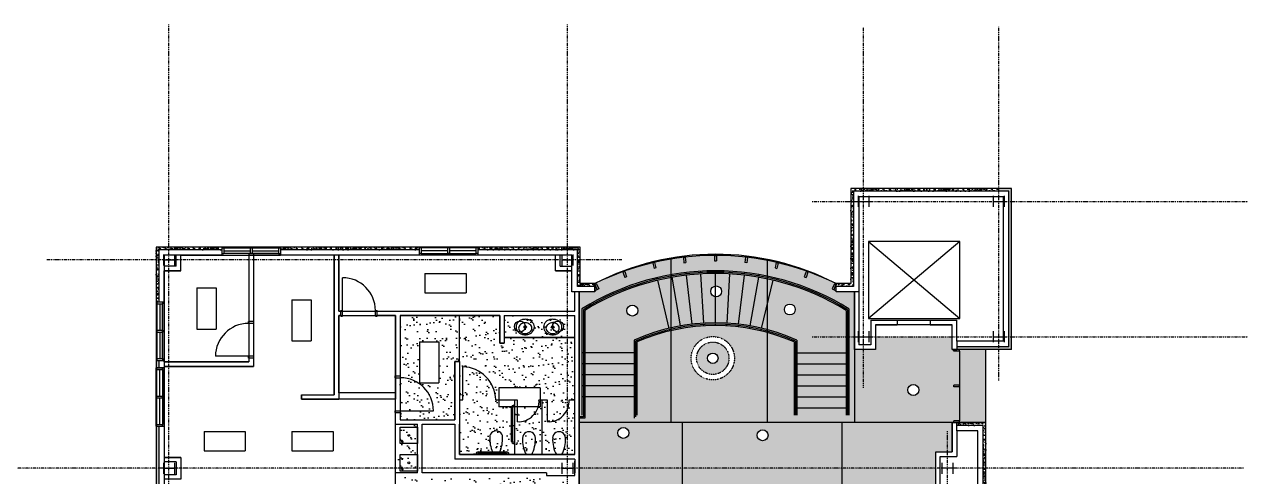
# Model space of a CAD drawing. Header units: inches. Extents: x -37 to 8263, y -3768 to 3636.
# Drawn here: x 5103 to 6442, y -1965 to -1470 of the extents above; entities that cross this region are included whole.
import ezdxf

# ---------------------------------------------------------------- set-up
doc = ezdxf.new("R2010")
doc.units = ezdxf.units.IN
doc.header["$MEASUREMENT"] = 0
doc.linetypes.add('D0-5', pattern=[0.039062, 0.015625, -0.023438])
doc.linetypes.add('DASHDOTX2', pattern=[2, 1, -0.5, 0, -0.5])
for name, color, linetype in [('CEILING', 1, 'Continuous'), ('DOORS', 2, 'Continuous'), ('ELECTRICAL', 5, 'Continuous'), ('FIXTURES', 2, 'Continuous'), ('MECHANICAL', 5, 'Continuous'), ('PLUMBING', 2, 'Continuous'), ('poche', 1, 'Continuous'), ('STAIRS', 2, 'Continuous'), ('STRUCTURE', 1, 'DASHDOTX2'), ('WALLS', 4, 'Continuous'), ('WINDOWS', 2, 'Continuous')]:
    doc.layers.add(name, color=color, linetype=linetype)
pattern_1 = [(37.5, (3176.1406, -2886.3455), (-0.1259867, 3.8536475), [0, -3.04, 0, -3.4, 0, -3.25]), (7.5, (3176.1406, -2886.3455), (3.5395534, 5.644292), [0, -1.64, 0, -2.74, 0, -1.05]), (327.5, (3173.6806, -2886.3455), (6.2282837, 0.011318), [0, -1, 0, -3.6, 0, -4.7]), (317.5, (3173.6806, -2886.3455), (6.012253, 1.755351), [0, -0.5, 0, -2.36, 0, -2.7])]

# ---------------------------------------------------------------- blocks, each defined once
blk = doc.blocks.new('12in CAN')
at = {"layer": 'ELECTRICAL', "linetype": 'Continuous'}
blk.add_circle((0, 0), 6, dxfattribs=at)
blk = doc.blocks.new("4' FLOURO")
at = {"layer": 'ELECTRICAL', "linetype": 'Continuous'}
for p, q in [((1.5, -1.5), (46.5, -1.5)), ((1.5, -1.5), (1.5, -22.5)), ((46.5, -1.5), (46.5, -22.5)), ((1.5, -22.5), (46.5, -22.5))]:
    blk.add_line(p, q, dxfattribs=at)

msp = doc.modelspace()

# ---------------------------------------------------------------- hatches: boundary and pattern name
at = {"layer": 'CEILING'}
h = msp.add_hatch(dxfattribs=at)
h.set_pattern_fill('AR-SAND', color=1, scale=8, style=0)
h.paths.add_polyline_path([(5810.8, -1727, 0.073844), (5727.4, -1753.8), (5727.4, -1762.8), (5710.4, -1762.8), (5710.4, -1905.8), (5810.8, -1905.8)])
h.paths.add_polyline_path([(5762.5, -1783.3, -1), (5774.5, -1783.3, -1)], flags=16)
h.paths.add_polyline_path([(5916.2, -1728.4, 0.089088), (5810.8, -1727), (5810.8, -1905.8), (5916.2, -1905.8)])
h.paths.add_polyline_path([(5832.8, -1835.4, -1), (5880.2, -1835.4, -1)], flags=16)
h.paths.add_polyline_path([(5838.8, -1835.4, -1), (5874.2, -1835.4, -1)], flags=0)
h.paths.add_polyline_path([(5850.8, -1835.4, -1), (5862.2, -1835.4, -1)], flags=0)
h.paths.add_polyline_path([(5854.2, -1762.3, -1), (5866.2, -1762.3, -1)], flags=16)
h.paths.add_polyline_path([(6011.4, -1905.8), (6011.4, -1825.8), (6011.4, -1762.8), (5991.4, -1762.8), (5991.4, -1753.8, 0.066841), (5916.2, -1728.4), (5916.2, -1905.8)])
h.paths.add_polyline_path([(5934.8, -1782.1, -1), (5946.8, -1782.1, -1)], flags=16)
h.paths.add_polyline_path([(6011.4, -1905.8), (6118.4, -1905.8), (6155.4, -1905.8), (6155.4, -1825.8), (6118.4, -1825.8), (6118.4, -1811.8), (6034.4, -1811.8), (6034.4, -1825.8), (6011.4, -1825.8)])
h.paths.add_polyline_path([(6081.9, -1870.1, -1), (6069.9, -1870.1, -1)], flags=16)
h.paths.add_polyline_path([(6100.4, -1955.8), (6100.4, -1937.8), (6118.4, -1937.8), (6118.4, -1905.8), (5998.2, -1905.8), (5998.2, -1955.8)])
h.paths.add_polyline_path([(5998.2, -2042), (6045.7, -2042, -0.062897), (6066.9, -1993.8), (6100.4, -1993.8), (6100.4, -1955.8), (5998.2, -1955.8)])
h.paths.add_polyline_path([(5998.2, -1955.8), (5823.3, -1955.8), (5823.3, -2042), (5882.3, -2042), (5998.2, -2042)])
h.paths.add_polyline_path([(5934.6, -2005.7, -1), (5887.1, -2005.7, -1)], flags=16)
h.paths.add_polyline_path([(5928.6, -2005.7, -1), (5893.1, -2005.7, -1)], flags=0)
h.paths.add_polyline_path([(5905.1, -2005.7, -1), (5916.6, -2005.7, -1)], flags=0)
h.paths.add_polyline_path([(5710.4, -1955.8), (5710.4, -2042), (5823.3, -2042), (5823.3, -1955.8)])
h.paths.add_polyline_path([(5998.2, -1955.8), (5998.2, -1905.8), (5823.3, -1905.8), (5823.3, -1955.8)])
h.paths.add_polyline_path([(5917, -1919.6, -1), (5905, -1919.6, -1)], flags=16)
h.paths.add_polyline_path([(5823.3, -1955.8), (5823.3, -1905.8), (5710.4, -1905.8), (5710.4, -1955.8)])
h.paths.add_polyline_path([(5752.6, -1917.1, -1), (5764.6, -1917.1, -1)], flags=16)
h.paths.add_polyline_path([(5710.4, -2042), (5710.4, -2170.1), (5823.3, -2170.1), (5823.3, -2042)])
h.paths.add_polyline_path([(5743.9, -2049.7, -1), (5755.9, -2049.7, -1)], flags=16)
h.paths.add_polyline_path([(5710.4, -2170.1), (5710.4, -2251.3), (5823.3, -2251.3), (5823.3, -2170.1)])
h.paths.add_polyline_path([(5743.9, -2178.5, -1), (5755.9, -2178.5, -1)], flags=16)
h.paths.add_polyline_path([(5998.2, -2251.3), (5998.2, -2170.1), (5939.2, -2170.1), (5882.3, -2170.1), (5823.3, -2170.1), (5823.3, -2251.3)])
h.paths.add_polyline_path([(5887.1, -2202.2, -1), (5934.6, -2202.2, -1)], flags=16)
h.paths.add_polyline_path([(5893.1, -2202.2, -1), (5928.6, -2202.2, -1)], flags=0)
h.paths.add_polyline_path([(5916.6, -2202.2, -1), (5905.1, -2202.2, -1)], flags=0)
h.paths.add_polyline_path([(5882.3, -2170.1), (5939.2, -2170.1), (5939.2, -2042), (5882.3, -2042)])
h.paths.add_polyline_path([(5998.2, -2170.1), (6048.5, -2170.1, -0.156283), (6045.7, -2042), (5998.2, -2042)])
h.paths.add_polyline_path([(5998.2, -2251.3), (6100.4, -2251.3), (6100.4, -2209.8), (6066.9, -2209.8, -0.052206), (6048.5, -2170.1), (5998.2, -2170.1)])
h.paths.add_polyline_path([(6066.9, -2209.8), (6129.4, -2209.8), (6129.4, -2207.8), (6135.4, -2207.8), (6135.4, -2173.8), (6129.4, -2173.8), (6129.4, -2171.8), (6135.4, -2171.8), (6135.4, -2137.8), (6129.4, -2137.8), (6129.4, -2135.8), (6135.4, -2135.8), (6135.4, -2099.6), (6037, -2099.6, 0.138413)])
h.paths.add_polyline_path([(6096.8, -2167.4, -1), (6084.8, -2167.4, -1)], flags=16)
h.paths.add_polyline_path([(6113.4, -2099.6), (6113.4, -1993.8), (6100.4, -1993.8), (6066.9, -1993.8, 0.133243), (6037, -2099.6)])
h.paths.add_polyline_path([(6084.8, -2049.7, -1), (6096.8, -2049.7, -1)], flags=16)
h = msp.add_hatch(dxfattribs=at)
h.set_pattern_fill('AR-SAND', color=1, scale=8, style=0)
h.paths.add_polyline_path([(5574.4, -1838.8), (5579.4, -1838.8), (5579.4, -1940.8), (5697.4, -1940.8), (5697.4, -1812.8), (5628.4, -1812.8), (5628.4, -1818.8), (5623.4, -1818.8), (5623.4, -1788.8), (5514.4, -1788.8), (5514.4, -1902.6), (5574.4, -1902.6)])
h.paths.add_polyline_path([(5556.6, -1862.4), (5535.6, -1862.4), (5535.6, -1817.4), (5556.6, -1817.4)], flags=16)
h.paths.add_polyline_path([(5622.5, -1867.7), (5667.5, -1867.7), (5667.5, -1888.7), (5622.5, -1888.7)], flags=16)
h.paths.add_polyline_path([(5533.4, -1907.6), (5509.4, -1907.6), (5509.4, -1955.8), (5533.4, -1955.8)])
h.paths.add_polyline_path([(5574.4, -1965.8), (5514.4, -1965.8), (5514.4, -2117.8), (5623.4, -2117.8), (5623.4, -2087.8), (5628.4, -2087.8), (5628.4, -2093.8), (5697.4, -2093.8), (5697.4, -1968.8), (5669.4, -1968.8), (5669.4, -1965.8), (5579.4, -1965.8), (5579.4, -2025.8), (5574.4, -2025.8)])
h.paths.add_polyline_path([(5535.6, -2029.2), (5556.6, -2029.2), (5556.6, -2074.2), (5535.6, -2074.2)], flags=16)
h.paths.add_polyline_path([(5622.5, -2016.5), (5667.5, -2016.5), (5667.5, -2037.5), (5622.5, -2037.5)], flags=16)
h.paths.add_polyline_path([(5697.4, -2093.8), (5628.4, -2093.8), (5628.4, -2117.8), (5697.4, -2117.8)], flags=16)
h.paths.add_polyline_path([(5693.1, -2104.6, -1), (5681.1, -2104.6, -1)], flags=0)
h.paths.add_polyline_path([(5639.5, -2104.6, -1), (5651.5, -2104.6, -1)], flags=0)
h.paths.add_polyline_path([(5697.4, -1788.8), (5628.4, -1788.8), (5628.4, -1812.8), (5697.4, -1812.8)], flags=17)
h.paths.add_polyline_path([(5693.1, -1800.7, -1), (5681.1, -1800.7, -1)], flags=16)
h.paths.add_polyline_path([(5639.5, -1800.7, -1), (5651.5, -1800.7, -1)], flags=16)
h.paths.add_polyline_path([(5705.4, -1812.8), (5697.4, -1812.8), (5697.4, -1940.8), (5705.4, -1940.8)])
h.paths.add_polyline_path([(5705.4, -1968.8), (5697.4, -1968.8), (5697.4, -2093.8), (5705.4, -2093.8)])
at = {"layer": 'poche'}
h = msp.add_hatch(dxfattribs=at)
h.set_pattern_fill('AR-SAND', color=256, scale=2, style=0)
h.set_pattern_definition(pattern_1)
h.paths.add_polyline_path([(6010.4, -1663.8), (6007.4, -1663.8), (6007.4, -1753.8), (5991.4, -1753.8), (5991.4, -1756.8), (6010.4, -1756.8)])
h.paths.add_polyline_path([(6010.4, -1652.8), (6021.4, -1652.8), (6021.4, -1649.8), (6007.4, -1649.8), (6007.4, -1663.8), (6010.4, -1663.8)])
h = msp.add_hatch(dxfattribs=at)
h.set_pattern_fill('AR-SAND', color=256, scale=2, style=0)
h.set_pattern_definition(pattern_1)
h.paths.add_polyline_path([(6169.4, -1649.8), (6021.4, -1649.8), (6021.4, -1652.8), (6169.4, -1652.8)])
h = msp.add_hatch(dxfattribs=at)
h.set_pattern_fill('AR-SAND', color=256, scale=2, style=0)
h.set_pattern_definition(pattern_1)
h.paths.add_polyline_path([(6183.4, -1663.8), (6180.4, -1663.8), (6180.4, -1811.8), (6183.4, -1811.8)])
h.paths.add_polyline_path([(6183.4, -1649.8), (6169.4, -1649.8), (6169.4, -1652.8), (6180.4, -1652.8), (6180.4, -1663.8), (6183.4, -1663.8)])
h.paths.add_polyline_path([(6169.4, -1822.8), (6123.4, -1822.8), (6123.4, -1825.8), (6169.4, -1825.8)])
h.paths.add_polyline_path([(6183.4, -1811.8), (6180.4, -1811.8), (6180.4, -1822.8), (6169.4, -1822.8), (6169.4, -1825.8), (6183.4, -1825.8)])
h = msp.add_hatch(dxfattribs=at)
h.set_pattern_fill('AR-SAND', color=256, scale=2, style=0)
h.set_pattern_definition(pattern_1)
h.paths.add_polyline_path([(5261.4, -1713.8), (5261.4, -1716.8), (5319.4, -1716.8), (5319.4, -1714.8), (5319.4, -1713.8)])
h.paths.add_polyline_path([(5247.4, -1713.8), (5247.4, -1727.8), (5250.4, -1727.8), (5250.4, -1716.8), (5261.4, -1716.8), (5261.4, -1713.8)])
h.paths.add_polyline_path([(5247.4, -1773.8), (5250.4, -1773.8), (5250.4, -1727.8), (5247.4, -1727.8)])
h = msp.add_hatch(dxfattribs=at)
h.set_pattern_fill('AR-SAND', color=256, scale=2, style=0)
h.set_pattern_definition(pattern_1)
h.paths.add_polyline_path([(5535.4, -1713.8), (5383.4, -1713.8), (5383.4, -1716.8), (5535.4, -1716.8)])
h = msp.add_hatch(dxfattribs=at)
h.set_pattern_fill('AR-SAND', color=256, scale=2, style=0)
h.set_pattern_definition(pattern_1)
h.paths.add_polyline_path([(5711.4, -1713.8), (5697.4, -1713.8), (5697.4, -1716.8), (5708.4, -1716.8), (5708.4, -1727.8), (5711.4, -1727.8)])
h.paths.add_polyline_path([(5697.4, -1713.8), (5599.4, -1713.8), (5599.4, -1716.8), (5697.4, -1716.8)])
h.paths.add_polyline_path([(5711.4, -1727.8), (5708.4, -1727.8), (5708.4, -1756.8), (5727.4, -1756.8), (5727.4, -1753.8), (5711.4, -1753.8)])
h = msp.add_hatch(dxfattribs=at)
h.set_pattern_fill('AR-SAND', color=256, scale=2, style=0)
h.set_pattern_definition(pattern_1)
h.paths.add_polyline_path([(5250.4, -1837.8), (5247.4, -1837.8), (5247.4, -1845.8), (5250.4, -1845.8)])
h.paths.add_polyline_path([(5250.4, -1909.8), (5247.4, -1909.8), (5247.4, -1955.8), (5250.4, -1955.8)])
h.paths.add_polyline_path([(5250.4, -1955.8), (5247.4, -1955.8), (5247.4, -2001.8), (5250.4, -2001.8)])
h = msp.add_hatch(dxfattribs=at)
h.set_pattern_fill('AR-SAND', color=256, scale=2, style=0)
h.set_pattern_definition(pattern_1)
h.paths.add_polyline_path([(6155.4, -1905.8), (6123.4, -1905.8), (6123.4, -1908.8), (6152.4, -1908.8), (6152.4, -1955.8), (6155.4, -1955.8)])
h.paths.add_polyline_path([(6155.4, -1955.8), (6152.4, -1955.8), (6152.4, -1990.8), (6131.4, -1990.8), (6131.4, -1993.8), (6132.4, -1993.8), (6134.4, -1993.8), (6155.4, -1993.8)])

# ---------------------------------------------------------------- linework, layer by layer
at = {"layer": 'CEILING', "color": 5}
for p, q in [((5383.4, -1713.8), (5319.4, -1713.8)), ((5599.4, -1713.8), (5535.4, -1713.8)), ((5247.4, -1773.8), (5247.4, -1909.8)), ((6155.4, -1905.8), (6155.4, -1825.8))]:
    msp.add_line(p, q, dxfattribs=at)
at = {"layer": 'CEILING', "color": 1}
for p, q in [((5810.8, -1905.2), (5810.8, -1727)), ((5916.2, -1905.8), (5916.2, -1728.4)), ((5579.4, -1838.8), (5579.4, -1788.8)), ((6011.4, -1825.8), (6011.4, -1905.8)), ((6118.4, -1905.8), (5710.4, -1905.8)), ((5823.3, -2042), (5823.3, -1905.8)), ((5998.2, -2042), (5998.2, -1905.8))]:
    msp.add_line(p, q, dxfattribs=at)
at = {"layer": 'CEILING', "color": 4}
for points in [[(5274.4, -1722.8), (5348.9, -1722.8), (5348.9, -1839.3), (5256.4, -1839.3), (5256.4, -1739.8), (5274.4, -1739.8)], [(5442.4, -1722.8), (5353.9, -1722.8), (5353.9, -1844.3), (5256.4, -1844.3), (5256.4, -1943.8), (5274.4, -1943.8), (5274.4, -1967.8), (5256.4, -1967.8), (5256.4, -2105.3), (5405.4, -2105.3), (5405.4, -2117.8), (5453.4, -2117.8), (5509.4, -2117.8), (5509.4, -2030.8), (5453.4, -2030.8), (5453.4, -2025.8), (5509.4, -2025.8), (5509.4, -1788.8), (5509.4, -1880.3), (5406.4, -1880.3), (5406.4, -1875.3), (5442.4, -1875.3)], [(5447.4, -1722.8), (5447.4, -1783.8), (5705.4, -1783.8), (5705.4, -1762.8), (5702.4, -1762.8), (5702.4, -1739.8), (5684.4, -1739.8), (5684.4, -1722.8)], [(5447.4, -1788.8), (5509.4, -1788.8), (5509.4, -1873.4), (5447.4, -1873.4)], [(5705.4, -1812.8), (5628.4, -1812.8), (5628.4, -1818.8), (5623.4, -1818.8), (5623.4, -1788.8), (5514.4, -1788.8), (5514.4, -1902.6), (5574.4, -1902.6), (5574.4, -1838.8), (5579.4, -1838.8), (5579.4, -1940.8), (5705.4, -1940.8)]]:
    msp.add_lwpolyline(points, close=True, dxfattribs=at)
msp.add_lwpolyline([(5991.4, -1762.8), (5991.4, -1753.8, 0.233411), (5727.4, -1753.8), (5727.4, -1762.8), (5710.4, -1762.8), (5710.4, -2251.3), (6100.4, -2251.3), (6100.4, -2209.8), (6135.4, -2209.8), (6135.4, -1993.8), (6100.4, -1993.8), (6100.4, -1937.8), (6118.4, -1937.8), (6118.4, -1905.8), (6155.4, -1905.8), (6155.4, -1825.8), (6118.4, -1825.8), (6118.4, -1798.8), (6034.4, -1798.8), (6034.4, -1825.8), (6011.4, -1825.8), (6011.4, -1762.8), (5991.4, -1762.8)], format="xyb", close=True, dxfattribs=at)
at = {"layer": 'CEILING', "color": 5}
msp.add_arc((5859.4, -2021.1), 298.2, 63.7235, 116.2765, dxfattribs=at)
at = {"layer": 'DOORS', "color": 4, "linetype": 'Continuous'}
for p, q in [((5451.4, -1783.3), (5451.4, -1747.3)), ((5348.4, -1833.3), (5312.4, -1833.3)), ((5514.9, -1892.8), (5550.9, -1892.8))]:
    msp.add_line(p, q, dxfattribs=at)
at = {"layer": 'DOORS', "linetype": 'Continuous'}
for p, q in [((5449.4, -1789.3), (5449.4, -1783.3)), ((5449.4, -1783.3), (5451.4, -1783.3)), ((5449.4, -1789.3), (5451.4, -1789.3)), ((5451.4, -1789.3), (5451.4, -1783.3)), ((5487.4, -1789.3), (5487.4, -1783.3)), ((5487.4, -1783.3), (5489.4, -1783.3)), ((5487.4, -1789.3), (5489.4, -1789.3)), ((5489.4, -1789.3), (5489.4, -1783.3)), ((5354.4, -1795.3), (5348.4, -1795.3)), ((5348.4, -1797.3), (5348.4, -1795.3)), ((5354.4, -1797.3), (5348.4, -1797.3)), ((5354.4, -1797.3), (5354.4, -1795.3)), ((5354.4, -1833.3), (5348.4, -1833.3)), ((5348.4, -1835.3), (5348.4, -1833.3)), ((5354.4, -1835.3), (5354.4, -1833.3)), ((5354.4, -1835.3), (5348.4, -1835.3)), ((5508.9, -1854.8), (5514.9, -1854.8)), ((5508.9, -1856.8), (5508.9, -1854.8)), ((5508.9, -1856.8), (5514.9, -1856.8)), ((5514.9, -1856.8), (5514.9, -1854.8)), ((5508.9, -1892.8), (5514.9, -1892.8)), ((5508.9, -1894.8), (5508.9, -1892.8)), ((5508.9, -1894.8), (5514.9, -1894.8)), ((5514.9, -1894.8), (5514.9, -1892.8))]:
    msp.add_line(p, q, dxfattribs=at)
at = {"layer": 'DOORS', "color": 1, "linetype": 'Continuous'}
for centre, start, end in [((5451.4, -1783.3), 0, 90), ((5348.4, -1833.3), 90, 180), ((5514.9, -1892.8), 0, 90)]:
    msp.add_arc(centre, 36, start, end, dxfattribs=at)
at = {"layer": 'ELECTRICAL', "color": 2, "linetype": 'D0-5'}
for radius in [23.7, 17.7]:
    msp.add_circle((5856.5, -1835.4), radius, dxfattribs=at)
at = {"layer": 'ELECTRICAL'}
msp.add_circle((5856.5, -1835.4), 5.73, dxfattribs=at)
at = {"layer": 'FIXTURES', "color": 3}
for p, q in [((5583.1, -1880.8), (5583.1, -1844.8)), ((5642.4, -1880.8), (5642.4, -1904.8)), ((5675.3, -1880.8), (5675.3, -1904.8))]:
    msp.add_line(p, q, dxfattribs=at)
at = {"layer": 'FIXTURES', "color": 5}
for p, q in [((5579.4, -1880.8), (5583.1, -1880.8)), ((5619.1, -1880.8), (5642.4, -1880.8)), ((5639.4, -1880.8), (5639.4, -1940.8)), ((5666.4, -1880.8), (5675.3, -1880.8)), ((5669.4, -1880.8), (5669.4, -1940.8)), ((5699.3, -1880.8), (5705.4, -1880.8))]:
    msp.add_line(p, q, dxfattribs=at)
at = {"layer": 'FIXTURES', "color": 1}
for centre, radius, start, end in [((5582.2, -1881.7), 36.9, 1.4514, 88.5486), ((5643.8, -1882.2), 22.6, 266.3046, 3.6954), ((5676.8, -1882.2), 22.6, 266.3046, 3.6954)]:
    msp.add_arc(centre, radius, start, end, dxfattribs=at)
at = {"layer": 'MECHANICAL', "color": 1}
for p, q in [((6126.8, -1707.8), (6026.8, -1791.8)), ((6026.8, -1707.8), (6126.8, -1791.8))]:
    msp.add_line(p, q, dxfattribs=at)
at = {"layer": 'MECHANICAL', "color": 3}
for p, q in [((6026.8, -1707.8), (6026.8, -1791.8)), ((6126.8, -1707.8), (6026.8, -1707.8)), ((6126.8, -1791.8), (6126.8, -1707.8)), ((6026.8, -1791.8), (6126.8, -1791.8))]:
    msp.add_line(p, q, dxfattribs=at)
at = {"layer": 'PLUMBING', "color": 1}
for p, q in [((5638.9, -1886.8), (5639.4, -1886.8)), ((5636.4, -1926.3), (5636.4, -1889.3)), ((5637.9, -1926.3), (5637.9, -1889.3)), ((5638.9, -1888.3), (5639.4, -1888.3)), ((5516, -1925.7), (5517.7, -1927.4)), ((5597.4, -1940.8), (5597.4, -1940.3)), ((5598.9, -1940.8), (5598.9, -1940.3)), ((5599.9, -1937.8), (5630.9, -1937.8)), ((5599.9, -1939.3), (5630.9, -1939.3)), ((5631.9, -1940.8), (5631.9, -1940.3)), ((5633.4, -1940.8), (5633.4, -1940.3)), ((5638.9, -1927.3), (5639.4, -1927.3)), ((5638.9, -1928.8), (5639.4, -1928.8)), ((5516, -1955.7), (5517.7, -1957.4))]:
    msp.add_line(p, q, dxfattribs=at)
at = {"layer": 'PLUMBING'}
for p, q in [((5514.6, -1928.8), (5514.6, -1910.8)), ((5514.6, -1910.8), (5533.4, -1910.8)), ((5533.4, -1910.8), (5533.4, -1928.8)), ((5533.4, -1928.8), (5514.6, -1928.8)), ((5514.6, -1940.8), (5533.4, -1940.8)), ((5514.6, -1958.8), (5514.6, -1940.8)), ((5533.4, -1940.8), (5533.4, -1958.8)), ((5533.4, -1958.8), (5514.6, -1958.8))]:
    msp.add_line(p, q, dxfattribs=at)
at = {"layer": 'PLUMBING', "color": 2, "linetype": 'Continuous'}
msp.add_line((5622.5, -1939.8), (5616.5, -1939.8), dxfattribs=at)
at = {"layer": 'PLUMBING', "linetype": 'Continuous'}
for p, q in [((5652.4, -1940.8), (5658.4, -1940.8)), ((5685.3, -1940.8), (5691.3, -1940.8))]:
    msp.add_line(p, q, dxfattribs=at)
at = {"layer": 'PLUMBING', "color": 1}
for centre, radius in [((5651.3, -1801.2), 1.5), ((5681.3, -1801.2), 1.5), ((5524, -1919.8), 1), ((5524, -1949.8), 1)]:
    msp.add_circle(centre, radius, dxfattribs=at)
at = {"layer": 'PLUMBING'}
for centre, radius, start, end in [((5651.3, -1804.5), 11.7, 90, 109.3962), ((5651.3, -1804.5), 11.7, 70.6038, 90), ((5681.3, -1804.5), 11.7, 90, 109.3962), ((5681.3, -1804.5), 11.7, 70.6038, 90), ((5648.6, -1801.2), 7.26, 154.0196, 180), ((5648.6, -1801.2), 7.26, 180, 205.9804), ((5649.9, -1801.9), 8.73, 130.3645, 154.0196), ((5649.9, -1800.6), 8.73, 205.9804, 229.6355), ((5650.8, -1802.9), 10.1, 109.3962, 130.3645), ((5651.9, -1802.9), 10.1, 49.6355, 70.6038), ((5652.7, -1801.9), 8.73, 25.9804, 49.6355), ((5652.7, -1800.6), 8.73, 310.3645, 334.0196), ((5654.1, -1801.2), 7.26, 0, 25.9804), ((5654.1, -1801.2), 7.26, 334.0196, 0), ((5678.6, -1801.2), 7.26, 154.0196, 180), ((5678.6, -1801.2), 7.26, 180, 205.9804), ((5679.9, -1801.9), 8.73, 130.3645, 154.0196), ((5679.9, -1800.6), 8.73, 205.9804, 229.6355), ((5680.8, -1802.9), 10.1, 109.3962, 130.3645), ((5681.9, -1802.9), 10.1, 49.6355, 70.6038), ((5682.7, -1801.9), 8.73, 25.9804, 49.6355), ((5682.7, -1800.6), 8.73, 310.3645, 334.0196), ((5684.1, -1801.2), 7.26, 0, 25.9804), ((5684.1, -1801.2), 7.26, 334.0196, 0), ((5650.8, -1799.6), 10.1, 229.6355, 250.6038), ((5651.3, -1798), 11.7, 250.6038, 270), ((5651.3, -1798), 11.7, 270, 289.3962), ((5651.9, -1799.6), 10.1, 289.3962, 310.3645), ((5680.8, -1799.6), 10.1, 229.6355, 250.6038), ((5681.3, -1798), 11.7, 250.6038, 270), ((5681.3, -1798), 11.7, 270, 289.3962), ((5681.9, -1799.6), 10.1, 289.3962, 310.3645)]:
    msp.add_arc(centre, radius, start, end, dxfattribs=at)
at = {"layer": 'PLUMBING', "color": 1}
for centre, radius, start, end in [((5648.6, -1802.5), 4.59, 152.3493, 180), ((5648.6, -1802.5), 4.59, 180, 207.6507), ((5649.9, -1803.2), 6.05, 128.3304, 152.3493), ((5649.9, -1801.8), 6.05, 207.6507, 231.6696), ((5650.8, -1804.2), 7.41, 108.1327, 128.3304), ((5651.3, -1805.9), 9.17, 90, 108.1327), ((5651.3, -1805.9), 9.17, 71.8673, 90), ((5651.9, -1804.2), 7.41, 51.6696, 71.8673), ((5652.7, -1803.2), 6.05, 27.6507, 51.6696), ((5652.7, -1801.8), 6.05, 308.3304, 332.3493), ((5654, -1802.5), 4.59, 0, 27.6507), ((5654, -1802.5), 4.59, 332.3493, 0), ((5678.6, -1802.5), 4.59, 152.3493, 180), ((5678.6, -1802.5), 4.59, 180, 207.6507), ((5679.9, -1803.2), 6.05, 128.3304, 152.3493), ((5679.9, -1801.8), 6.05, 207.6507, 231.6696), ((5680.8, -1804.2), 7.41, 108.1327, 128.3304), ((5681.3, -1805.9), 9.17, 90, 108.1327), ((5681.3, -1805.9), 9.17, 71.8673, 90), ((5681.9, -1804.2), 7.41, 51.6696, 71.8673), ((5682.7, -1803.2), 6.05, 27.6507, 51.6696), ((5682.7, -1801.8), 6.05, 308.3304, 332.3493), ((5684, -1802.5), 4.59, 0, 27.6507), ((5684, -1802.5), 4.59, 332.3493, 0), ((5650.8, -1800.7), 7.41, 231.6696, 251.8673), ((5651.3, -1799.1), 9.17, 251.8673, 270), ((5651.3, -1799.1), 9.17, 270, 288.1327), ((5651.9, -1800.7), 7.41, 288.1327, 308.3304), ((5680.8, -1800.7), 7.41, 231.6696, 251.8673), ((5681.3, -1799.1), 9.17, 251.8673, 270), ((5681.3, -1799.1), 9.17, 270, 288.1327), ((5681.9, -1800.7), 7.41, 288.1327, 308.3304), ((5638.9, -1889.3), 2.5, 90, 180), ((5638.9, -1889.3), 1, 90, 180), ((5517.2, -1926.2), 1.28, 156.3127, 293.6873), ((5516.9, -1926.5), 0.706, 315, 135), ((5638.9, -1926.3), 2.5, 180, 270), ((5638.9, -1926.3), 1, 180, 270), ((5599.9, -1940.3), 2.5, 90, 180), ((5599.9, -1940.3), 1, 90, 180), ((5630.9, -1940.3), 2.5, 0, 90), ((5630.9, -1940.3), 1, 0, 90), ((5517.2, -1956.2), 1.28, 156.3127, 293.6873), ((5516.9, -1956.5), 0.706, 315, 135)]:
    msp.add_arc(centre, radius, start, end, dxfattribs=at)
at = {"layer": 'PLUMBING', "color": 2, "linetype": 'Continuous'}
for centre, radius, start, end in [((5646.5, -1923.7), 34, 176.8406, 204.4896), ((5619.5, -1921.8), 7, 359.7985, 180.2015), ((5592.5, -1923.7), 34, 335.5104, 3.1594), ((5646.5, -1923.7), 34, 207.2984, 208.2503), ((5592.5, -1923.7), 34, 331.7497, 332.7016)]:
    msp.add_arc(centre, radius, start, end, dxfattribs=at)
at = {"layer": 'PLUMBING', "linetype": 'Continuous'}
for centre, radius, start, end in [((5682.3, -1924.7), 34, 176.8406, 208.2503), ((5655.4, -1922.8), 7, 359.7985, 180.2015), ((5628.4, -1924.7), 34, 331.7497, 3.1594), ((5688.3, -1922.8), 7, 359.7985, 180.2015), ((5715.3, -1924.7), 34, 176.8406, 208.2503), ((5661.3, -1924.7), 34, 331.7497, 3.1594)]:
    msp.add_arc(centre, radius, start, end, dxfattribs=at)
at = {"layer": 'poche', "color": 2}
for p, q in [((6010.4, -1652.8), (6010.4, -1756.8)), ((6180.4, -1652.8), (6010.4, -1652.8)), ((6180.4, -1822.8), (6180.4, -1652.8)), ((5250.4, -1716.8), (5250.4, -1773.8)), ((5319.4, -1716.8), (5250.4, -1716.8)), ((5535.4, -1716.8), (5383.4, -1716.8)), ((5708.4, -1716.8), (5599.4, -1716.8)), ((5708.4, -1756.8), (5708.4, -1716.8)), ((5727.4, -1756.8), (5708.4, -1756.8)), ((6010.4, -1756.8), (5991.4, -1756.8)), ((6180.4, -1822.8), (6123.4, -1822.8)), ((5250.4, -1837.8), (5250.4, -1845.8)), ((5250.4, -1909.8), (5250.4, -2001.8)), ((6152.4, -1908.8), (6123.4, -1908.8)), ((6152.4, -1990.8), (6152.4, -1908.8))]:
    msp.add_line(p, q, dxfattribs=at)
at = {"layer": 'STAIRS'}
for p, q in [((5796, -1748.7), (5795.7, -1747.2)), ((5808.8, -1802.7), (5796.3, -1750.1)), ((5811.7, -1745.4), (5811.4, -1744)), ((5821.3, -1800.1), (5811.9, -1746.9)), ((5827.5, -1743.1), (5827.3, -1741.6)), ((5833.9, -1798.3), (5827.6, -1744.6)), ((5843.4, -1741.7), (5843.3, -1740.2)), ((5846.6, -1797.1), (5843.5, -1743.2)), ((5859.4, -1741.3), (5859.4, -1739.8)), ((5859.4, -1796.8), (5859.4, -1742.8)), ((5872.1, -1797.1), (5875.3, -1743.2)), ((5875.3, -1741.7), (5875.4, -1740.2)), ((5884.8, -1798.3), (5891.1, -1744.6)), ((5891.3, -1743.1), (5891.4, -1741.6)), ((5897.4, -1800.1), (5906.8, -1746.9)), ((5907.1, -1745.4), (5907.3, -1744)), ((5909.9, -1802.7), (5922.4, -1750.1)), ((5922.7, -1748.7), (5923.1, -1747.2)), ((6005.4, -1781.5), (6005.4, -1897.8)), ((5809.5, -1805.6), (5809.1, -1804.1)), ((5821.8, -1803.1), (5821.6, -1801.6)), ((5834.3, -1801.2), (5834.1, -1799.7)), ((5846.8, -1800.1), (5846.7, -1798.6)), ((5859.4, -1799.8), (5859.4, -1798.3)), ((5871.9, -1800.1), (5872, -1798.6)), ((5884.5, -1801.2), (5884.6, -1799.7)), ((5896.9, -1803.1), (5897.2, -1801.6)), ((5909.2, -1805.6), (5909.6, -1804.1)), ((5714.9, -1829.6), (5713.4, -1829.6)), ((5770.4, -1829.6), (5716.4, -1829.6)), ((5771.9, -1829.6), (5773.4, -1829.6)), ((5946.9, -1829.6), (5945.4, -1829.6)), ((5948.4, -1829.6), (6002.4, -1829.6)), ((6003.9, -1829.6), (6005.4, -1829.6)), ((5714.9, -1841.6), (5713.4, -1841.6)), ((5770.4, -1841.6), (5716.4, -1841.6)), ((5773.4, -1841.6), (5771.9, -1841.6)), ((5945.4, -1841.6), (5946.9, -1841.6)), ((5948.4, -1841.6), (6002.4, -1841.6)), ((6003.9, -1841.6), (6005.4, -1841.6)), ((5714.9, -1853.6), (5713.4, -1853.6)), ((5770.4, -1853.6), (5716.4, -1853.6)), ((5773.4, -1853.6), (5771.9, -1853.6)), ((5945.4, -1853.6), (5946.9, -1853.6)), ((5948.4, -1853.6), (6002.4, -1853.6)), ((6003.9, -1853.6), (6005.4, -1853.6)), ((5714.9, -1865.6), (5713.4, -1865.6)), ((5770.4, -1865.6), (5716.4, -1865.6)), ((5773.4, -1865.6), (5771.9, -1865.6)), ((5945.4, -1865.6), (5946.9, -1865.6)), ((5948.4, -1865.6), (6002.4, -1865.6)), ((6003.9, -1865.6), (6005.4, -1865.6)), ((5714.9, -1877.6), (5713.4, -1877.6)), ((5770.4, -1877.6), (5716.4, -1877.6)), ((5773.4, -1877.6), (5771.9, -1877.6)), ((5945.4, -1877.6), (5946.9, -1877.6)), ((5948.4, -1877.6), (6002.4, -1877.6)), ((6003.9, -1877.6), (6005.4, -1877.6)), ((5945.4, -1889.6), (5946.9, -1889.6)), ((5948.4, -1889.6), (6002.4, -1889.6)), ((6003.9, -1889.6), (6005.4, -1889.6))]:
    msp.add_line(p, q, dxfattribs=at)
at = {"layer": 'STAIRS', "color": 2, "linetype": 'Continuous'}
for p, q in [((5713.4, -1781.5), (5713.4, -1897.8)), ((5773.4, -1817.6), (5773.4, -1897.8))]:
    msp.add_line(p, q, dxfattribs=at)
at = {"layer": 'STAIRS', "color": 1}
for p, q in [((5714.9, -1782.3), (5714.9, -1899.3)), ((5716.4, -1783.2), (5716.4, -1900.8)), ((6002.4, -1783.2), (6002.4, -1897.8)), ((6003.9, -1782.3), (6003.9, -1897.8)), ((5770.4, -1815.7), (5770.4, -1900.8)), ((5771.9, -1816.6), (5771.9, -1899.3)), ((5946.9, -1816.6), (5946.9, -1897.8)), ((5948.4, -1815.7), (5948.4, -1897.8)), ((5714.9, -1899.3), (5710.4, -1899.3)), ((5716.4, -1900.8), (5710.4, -1900.8))]:
    msp.add_line(p, q, dxfattribs=at)
at = {"layer": 'STAIRS', "color": 2}
msp.add_line((5945.4, -1817.6), (5945.4, -1897.8), dxfattribs=at)
msp.add_arc((5859.4, -2016), 276.3, 58.0954, 121.9046, dxfattribs=at)
at = {"layer": 'STAIRS', "color": 1}
for radius, start, end in [(274.8, 58.2689, 121.7311), (273.3, 58.4441, 121.5559)]:
    msp.add_arc((5859.4, -2016), radius, start, end, dxfattribs=at)
at = {"layer": 'STAIRS', "color": 1, "linetype": 'Continuous'}
for radius, start, end in [(219.3, 66.0506, 113.9494), (217.8, 66.3069, 113.6931)]:
    msp.add_arc((5859.4, -2016), radius, start, end, dxfattribs=at)
at = {"layer": 'STAIRS', "color": 2, "linetype": 'Continuous'}
msp.add_arc((5859.4, -2016), 216.3, 66.5663, 113.4337, dxfattribs=at)
at = {"layer": 'STRUCTURE'}
for p, q in [((5261.4, -3486.9), (5261.4, -1470.3)), ((5697.4, -3486.9), (5697.4, -1470.3)), ((6021.4, -1867.8), (6021.4, -1473.1)), ((6169.4, -1859.8), (6169.4, -1473.1)), ((5965.4, -1663.8), (6441.6, -1663.8)), ((5756.9, -1727.8), (5127.6, -1727.8)), ((5965.4, -1811.8), (6441.6, -1811.8)), ((6113.4, -3486.9), (6113.4, -1915)), ((6437, -1955.8), (3862.6, -1955.8))]:
    msp.add_line(p, q, dxfattribs=at)
at = {"layer": 'STRUCTURE', "color": 5, "linetype": 'Continuous'}
for p, q in [((6015.4, -1657.8), (6015.4, -1669.8)), ((6027.4, -1657.8), (6027.4, -1669.8)), ((6163.4, -1657.8), (6163.4, -1669.8)), ((6175.4, -1657.8), (6175.4, -1669.8)), ((6015.4, -1663.8), (6027.4, -1663.8)), ((6163.4, -1663.8), (6175.4, -1663.8)), ((5255.4, -1721.8), (5255.4, -1733.8)), ((5267.4, -1721.8), (5267.4, -1733.8)), ((5691.4, -1721.8), (5691.4, -1733.8)), ((5703.4, -1721.8), (5703.4, -1733.8)), ((5255.4, -1727.8), (5267.4, -1727.8)), ((5691.4, -1727.8), (5703.4, -1727.8)), ((6015.4, -1805.8), (6015.4, -1817.8)), ((6027.4, -1805.8), (6027.4, -1817.8)), ((6163.4, -1805.8), (6163.4, -1817.8)), ((6175.4, -1805.8), (6175.4, -1817.8)), ((6015.4, -1811.8), (6027.4, -1811.8)), ((6163.4, -1811.8), (6175.4, -1811.8)), ((5255.4, -1949.8), (5255.4, -1961.8)), ((5267.4, -1949.8), (5267.4, -1961.8)), ((5691.4, -1949.8), (5691.4, -1961.8)), ((5703.4, -1949.8), (5703.4, -1961.8)), ((6107.4, -1961.8), (6107.4, -1949.8)), ((6119.4, -1961.8), (6119.4, -1949.8)), ((5255.4, -1955.8), (5267.4, -1955.8)), ((5691.4, -1955.8), (5703.4, -1955.8)), ((6119.4, -1955.8), (6107.4, -1955.8))]:
    msp.add_line(p, q, dxfattribs=at)
at = {"layer": 'WALLS', "color": 5}
for p, q in [((6007.4, -1649.8), (6007.4, -1753.8)), ((6183.4, -1649.8), (6007.4, -1649.8)), ((6183.4, -1825.8), (6183.4, -1649.8)), ((5247.4, -1713.8), (5247.4, -1773.8)), ((5319.4, -1713.8), (5247.4, -1713.8)), ((5535.4, -1713.8), (5383.4, -1713.8)), ((5711.4, -1713.8), (5599.4, -1713.8)), ((5711.4, -1753.8), (5711.4, -1713.8)), ((5727.4, -1753.8), (5711.4, -1753.8)), ((6007.4, -1753.8), (5991.4, -1753.8)), ((6183.4, -1825.8), (6123.4, -1825.8)), ((5247.4, -1837.8), (5247.4, -1845.8)), ((5247.4, -1909.8), (5247.4, -2001.8)), ((6155.4, -1905.8), (6123.4, -1905.8)), ((6155.4, -1993.8), (6155.4, -1905.8))]:
    msp.add_line(p, q, dxfattribs=at)
at = {"layer": 'WALLS'}
for p, q in [((6016.4, -1658.8), (6016.4, -1762.8)), ((6174.4, -1658.8), (6016.4, -1658.8)), ((6174.4, -1816.8), (6174.4, -1658.8)), ((5256.4, -1722.8), (5256.4, -1773.8)), ((5319.4, -1722.8), (5256.4, -1722.8)), ((5274.4, -1739.8), (5274.4, -1722.8)), ((5535.4, -1722.8), (5383.4, -1722.8)), ((5702.4, -1722.8), (5599.4, -1722.8)), ((5684.4, -1739.8), (5684.4, -1722.8)), ((5702.4, -1762.8), (5702.4, -1722.8)), ((5274.4, -1739.8), (5256.4, -1739.8)), ((5684.4, -1739.8), (5702.4, -1739.8)), ((5727.4, -1762.8), (5702.4, -1762.8)), ((5710.4, -2152.1), (5710.4, -1762.8)), ((6016.4, -1762.8), (5991.4, -1762.8)), ((6011.4, -1762.8), (6011.4, -1825.8)), ((6016.4, -1762.8), (6016.4, -1820.8)), ((5447.4, -1783.8), (5449.4, -1783.8)), ((5489.4, -1783.8), (5705.4, -1783.8)), ((5514.4, -1788.8), (5623.4, -1788.8)), ((5623.4, -1788.8), (5623.4, -1818.8)), ((5628.4, -1788.8), (5705.4, -1788.8)), ((5628.4, -1788.8), (5628.4, -1818.8)), ((5705.4, -1940.8), (5705.4, -1788.8)), ((6029.4, -1793.8), (6058.4, -1793.8)), ((6029.4, -1793.8), (6029.4, -1820.8)), ((6034.4, -1798.8), (6034.4, -1825.8)), ((6034.4, -1798.8), (6058.4, -1798.8)), ((6058.4, -1793.8), (6058.4, -1798.8)), ((6094.4, -1793.8), (6123.4, -1793.8)), ((6094.4, -1793.8), (6094.4, -1798.8)), ((6094.4, -1798.8), (6118.4, -1798.8)), ((6118.4, -1825.8), (6118.4, -1798.8)), ((6123.4, -1816.8), (6123.4, -1793.8)), ((5623.4, -1818.8), (5628.4, -1818.8)), ((6034.4, -1825.8), (6011.4, -1825.8)), ((6029.4, -1820.8), (6016.4, -1820.8)), ((6118.4, -1825.8), (6123.4, -1825.8)), ((5256.4, -1837.8), (5256.4, -1845.8)), ((5579.4, -1838.8), (5574.4, -1838.8)), ((5256.4, -1909.8), (5256.4, -2001.8)), ((5533.4, -1960.8), (5533.4, -1907.6)), ((6123.4, -1905.8), (6118.4, -1905.8)), ((6118.4, -1905.8), (6118.4, -1937.8)), ((6123.4, -1914.8), (6123.4, -1942.8)), ((6146.4, -1984.8), (6146.4, -1914.8)), ((6100.4, -1937.8), (6118.4, -1937.8)), ((6100.4, -1993.8), (6100.4, -1937.8)), ((5274.4, -1943.8), (5256.4, -1943.8)), ((5274.4, -1943.8), (5274.4, -1967.8)), ((5705.4, -1940.8), (5579.4, -1940.8)), ((6105.4, -1942.8), (6123.4, -1942.8)), ((6105.4, -1988.8), (6105.4, -1942.8))]:
    msp.add_line(p, q, dxfattribs=at)
at = {"layer": 'WALLS', "color": 2}
for p, q in [((5269.4, -1734.8), (5269.4, -1722.8)), ((5689.4, -1734.8), (5689.4, -1722.8)), ((5269.4, -1734.8), (5256.4, -1734.8)), ((5689.4, -1734.8), (5702.4, -1734.8)), ((5628.4, -1812.8), (5705.4, -1812.8)), ((6123.4, -1816.8), (6123.4, -1825.8)), ((5538.4, -1907.6), (5574.4, -1907.6)), ((5538.4, -1960.8), (5538.4, -1907.6)), ((5574.4, -1907.6), (5574.4, -1945.8)), ((6123.4, -1914.8), (6123.4, -1905.8)), ((5269.4, -1948.8), (5256.4, -1948.8)), ((5269.4, -1948.8), (5269.4, -1962.8)), ((5705.4, -1945.8), (5574.4, -1945.8)), ((5705.4, -1945.8), (5705.4, -1960.8)), ((5705.4, -1963.8), (5705.4, -1947.8)), ((5269.4, -1962.8), (5256.4, -1962.8)), ((5674.4, -1960.8), (5538.4, -1960.8)), ((5674.4, -1960.8), (5674.4, -1963.8)), ((5674.4, -1963.8), (5705.4, -1963.8))]:
    msp.add_line(p, q, dxfattribs=at)
at = {"layer": 'WALLS', "color": 4}
for p, q in [((5319.4, -1713.8), (5319.4, -1722.8)), ((5348.9, -1720.8), (5353.9, -1720.8)), ((5348.9, -1720.8), (5348.9, -1795.3)), ((5353.9, -1720.8), (5353.9, -1783.8)), ((5383.4, -1713.8), (5383.4, -1722.8)), ((5442.4, -1722.8), (5442.4, -1875.3)), ((5447.4, -1783.8), (5447.4, -1722.8)), ((5535.4, -1713.8), (5535.4, -1722.8)), ((5535.4, -1713.8), (5535.4, -1722.8)), ((5599.4, -1713.8), (5599.4, -1722.8)), ((5705.4, -1783.8), (5705.4, -1762.8)), ((5727.4, -1762.8), (5727.4, -1753.8)), ((5991.4, -1762.8), (5991.4, -1753.8)), ((5247.4, -1773.8), (5256.4, -1773.8)), ((5353.9, -1783.8), (5353.9, -1795.3)), ((5449.4, -1788.8), (5447.4, -1788.8)), ((5447.4, -1788.8), (5447.4, -1880.3)), ((5509.4, -1788.8), (5489.4, -1788.8)), ((5509.4, -1788.8), (5509.4, -1854.8)), ((5514.4, -1788.8), (5514.4, -1854.8)), ((6174.4, -1816.8), (6123.4, -1816.8)), ((5247.4, -1837.8), (5256.4, -1837.8)), ((5256.4, -1845.8), (5247.4, -1845.8)), ((5256.4, -1845.8), (5247.4, -1845.8)), ((5247.4, -1845.8), (5256.4, -1845.8)), ((5256.4, -1839.3), (5348.9, -1839.3)), ((5256.4, -1844.3), (5353.9, -1844.3)), ((5348.9, -1835.3), (5348.9, -1839.3)), ((5353.9, -1835.3), (5353.9, -1844.3)), ((5574.4, -1838.8), (5574.4, -1902.6)), ((5579.4, -1838.8), (5579.4, -1907.6)), ((5406.4, -1875.3), (5406.4, -1880.3)), ((5406.4, -1875.3), (5442.4, -1875.3)), ((5406.4, -1880.3), (5447.4, -1880.3)), ((5509.4, -1907.6), (5509.4, -1894.8)), ((5514.4, -1894.8), (5514.4, -1902.6)), ((5247.4, -1909.8), (5256.4, -1909.8)), ((5247.4, -1909.8), (5256.4, -1909.8)), ((5509.4, -1907.6), (5533.4, -1907.6)), ((5514.4, -1902.6), (5574.4, -1902.6)), ((5579.4, -1940.8), (5579.4, -1907.6)), ((6146.4, -1914.8), (6123.4, -1914.8)), ((5533.4, -1960.8), (5509.4, -1960.8)), ((5509.4, -1969.8), (5509.4, -1960.8))]:
    msp.add_line(p, q, dxfattribs=at)
at = {"layer": 'WALLS', "color": 1}
msp.add_line((6058.4, -1793.8), (6094.4, -1793.8), dxfattribs=at)
at = {"layer": 'WINDOWS', "color": 1}
for p, q in [((5319.4, -1713.8), (5383.4, -1713.8)), ((5319.4, -1722.8), (5383.4, -1722.8)), ((5599.4, -1713.8), (5535.4, -1713.8)), ((5599.4, -1722.8), (5535.4, -1722.8)), ((5247.4, -1773.8), (5247.4, -1837.8)), ((5256.4, -1773.8), (5256.4, -1837.8)), ((5247.4, -1909.8), (5247.4, -1845.8)), ((5256.4, -1909.8), (5256.4, -1845.8))]:
    msp.add_line(p, q, dxfattribs=at)
at = {"layer": 'WINDOWS', "linetype": 'Continuous'}
for p, q in [((5319.4, -1714.8), (5319.4, -1720.8)), ((5319.4, -1714.8), (5321.4, -1714.8)), ((5319.4, -1720.8), (5321.4, -1720.8)), ((5321.4, -1714.8), (5321.4, -1720.8)), ((5350.4, -1714.8), (5350.4, -1720.8)), ((5350.4, -1714.8), (5352.4, -1714.8)), ((5350.4, -1720.8), (5352.4, -1720.8)), ((5352.4, -1714.8), (5352.4, -1720.8)), ((5381.4, -1714.8), (5383.4, -1714.8)), ((5381.4, -1714.8), (5381.4, -1720.8)), ((5381.4, -1720.8), (5383.4, -1720.8)), ((5383.4, -1714.8), (5383.4, -1720.8)), ((5535.4, -1714.8), (5535.4, -1720.8)), ((5537.4, -1714.8), (5535.4, -1714.8)), ((5537.4, -1720.8), (5535.4, -1720.8)), ((5537.4, -1714.8), (5537.4, -1720.8)), ((5568.4, -1714.8), (5566.4, -1714.8)), ((5566.4, -1714.8), (5566.4, -1720.8)), ((5568.4, -1720.8), (5566.4, -1720.8)), ((5568.4, -1714.8), (5568.4, -1720.8)), ((5599.4, -1714.8), (5597.4, -1714.8)), ((5597.4, -1714.8), (5597.4, -1720.8)), ((5599.4, -1720.8), (5597.4, -1720.8)), ((5599.4, -1714.8), (5599.4, -1720.8)), ((5824.3, -1725.1), (5826.3, -1724.9)), ((5824.3, -1725.1), (5825, -1731.1)), ((5826.3, -1724.9), (5827, -1730.8)), ((5858.4, -1723), (5858.4, -1729)), ((5858.4, -1723), (5860.4, -1723)), ((5860.4, -1723), (5860.4, -1729)), ((5892.4, -1724.9), (5891.7, -1730.8)), ((5894.4, -1725.1), (5892.4, -1724.9)), ((5894.4, -1725.1), (5893.7, -1731.1)), ((5792.7, -1730.8), (5790.8, -1731.3)), ((5790.8, -1731.3), (5792.2, -1737.1)), ((5794.1, -1736.6), (5792.2, -1737.1)), ((5792.7, -1730.8), (5794.1, -1736.6)), ((5825, -1731.1), (5827, -1730.8)), ((5858.4, -1729), (5860.4, -1729)), ((5893.7, -1731.1), (5891.7, -1730.8)), ((5926, -1730.8), (5924.6, -1736.6)), ((5924.6, -1736.6), (5926.6, -1737.1)), ((5926, -1730.8), (5928, -1731.3)), ((5928, -1731.3), (5926.6, -1737.1)), ((5760.1, -1740.7), (5758.2, -1741.4)), ((5758.2, -1741.4), (5760.3, -1747)), ((5760.1, -1740.7), (5762.1, -1746.3)), ((5762.1, -1746.3), (5760.3, -1747)), ((5958.7, -1740.7), (5956.6, -1746.3)), ((5956.6, -1746.3), (5958.5, -1747)), ((5960.6, -1741.4), (5958.5, -1747)), ((5958.7, -1740.7), (5960.6, -1741.4)), ((5729.3, -1754.1), (5727.4, -1754.9)), ((5727.4, -1754.9), (5729.9, -1760.4)), ((5731.7, -1759.6), (5727.4, -1761.5)), ((5729.3, -1754.1), (5731.7, -1759.6)), ((5989.5, -1754.1), (5987, -1759.6)), ((5987, -1759.6), (5991.4, -1761.5)), ((5991.3, -1754.9), (5988.8, -1760.4)), ((5989.5, -1754.1), (5991.3, -1754.9)), ((5248.4, -1773.8), (5248.4, -1775.8)), ((5248.4, -1773.8), (5254.4, -1773.8)), ((5248.4, -1775.8), (5254.4, -1775.8)), ((5254.4, -1773.8), (5254.4, -1775.8)), ((5248.4, -1804.8), (5248.4, -1806.8)), ((5248.4, -1804.8), (5254.4, -1804.8)), ((5254.4, -1804.8), (5254.4, -1806.8)), ((5248.4, -1806.8), (5254.4, -1806.8)), ((6126.4, -1825.8), (6120.4, -1825.8)), ((6120.4, -1827.8), (6120.4, -1825.8)), ((6126.4, -1827.8), (6120.4, -1827.8)), ((6126.4, -1827.8), (6126.4, -1825.8)), ((5248.4, -1835.8), (5248.4, -1837.8)), ((5248.4, -1835.8), (5254.4, -1835.8)), ((5248.4, -1837.8), (5254.4, -1837.8)), ((5248.4, -1847.8), (5248.4, -1845.8)), ((5248.4, -1845.8), (5254.4, -1845.8)), ((5254.4, -1835.8), (5254.4, -1837.8)), ((5254.4, -1847.8), (5254.4, -1845.8)), ((5248.4, -1847.8), (5254.4, -1847.8)), ((6126.4, -1864.8), (6120.4, -1864.8)), ((6120.4, -1866.8), (6120.4, -1864.8)), ((6126.4, -1866.8), (6120.4, -1866.8)), ((6126.4, -1866.8), (6126.4, -1864.8)), ((5248.4, -1878.8), (5248.4, -1876.8)), ((5248.4, -1876.8), (5254.4, -1876.8)), ((5248.4, -1878.8), (5254.4, -1878.8)), ((5254.4, -1878.8), (5254.4, -1876.8)), ((5248.4, -1909.8), (5248.4, -1907.8)), ((5248.4, -1907.8), (5254.4, -1907.8)), ((5248.4, -1909.8), (5254.4, -1909.8)), ((5254.4, -1909.8), (5254.4, -1907.8)), ((6126.4, -1903.8), (6120.4, -1903.8)), ((6120.4, -1905.8), (6120.4, -1903.8)), ((6126.4, -1905.8), (6120.4, -1905.8)), ((6126.4, -1905.8), (6126.4, -1903.8))]:
    msp.add_line(p, q, dxfattribs=at)
at = {"layer": 'WINDOWS', "color": 1, "linetype": 'Continuous'}
for p, q in [((5321.4, -1714.8), (5381.4, -1714.8)), ((5381.4, -1720.8), (5321.4, -1720.8)), ((5597.4, -1714.8), (5537.4, -1714.8)), ((5537.4, -1720.8), (5597.4, -1720.8)), ((5248.4, -1775.8), (5248.4, -1835.8)), ((5254.4, -1835.8), (5254.4, -1775.8)), ((5248.4, -1907.8), (5248.4, -1847.8)), ((5254.4, -1847.8), (5254.4, -1907.8))]:
    msp.add_line(p, q, dxfattribs=at)
at = {"layer": 'WINDOWS', "color": 3, "linetype": 'Continuous'}
for p, q in [((5321.4, -1717.8), (5350.4, -1717.8)), ((5352.4, -1717.8), (5381.4, -1717.8)), ((5566.4, -1717.8), (5537.4, -1717.8)), ((5597.4, -1717.8), (5568.4, -1717.8)), ((5251.4, -1775.8), (5251.4, -1804.8)), ((5251.4, -1806.8), (5251.4, -1835.8)), ((5251.4, -1876.8), (5251.4, -1847.8)), ((5251.4, -1907.8), (5251.4, -1878.8))]:
    msp.add_line(p, q, dxfattribs=at)
at = {"layer": 'WINDOWS', "color": 3}
msp.add_line((6126.4, -1827.8), (6126.4, -1903.8), dxfattribs=at)
msp.add_arc((5859.4, -2010), 288.3, 62.746, 117.254, dxfattribs=at)

# ---------------------------------------------------------------- block references
at = {"layer": 'ELECTRICAL'}
for name, p in [("4' FLOURO", (5540, -1741.2)), ('12in CAN', (5860.2, -1762.3)), ('12in CAN', (5768.5, -1783.3)), ('12in CAN', (5940.8, -1782.1)), ('12in CAN', (6075.9, -1870.1)), ('12in CAN', (5758.6, -1917.1)), ("4' FLOURO", (5298.5, -1914)), ("4' FLOURO", (5394.5, -1914)), ('12in CAN', (5911, -1919.6))]:
    msp.add_blockref(name, p, dxfattribs=at)
at = {"layer": 'ELECTRICAL', "xscale": -1, "rotation": 90}
for p in [(5290.6, -1757), (5394.5, -1770), (5534.1, -1815.9)]:
    msp.add_blockref("4' FLOURO", p, dxfattribs=at)
at = {"layer": 'ELECTRICAL', "rotation": 90}
for p in [(5645.5, -1800.7), (5687.1, -1800.7)]:
    msp.add_blockref('12in CAN', p, dxfattribs=at)
at = {"layer": 'ELECTRICAL', "xscale": -1}
msp.add_blockref("4' FLOURO", (5669, -1866.2), dxfattribs=at)

doc.saveas('drawing.dxf')
